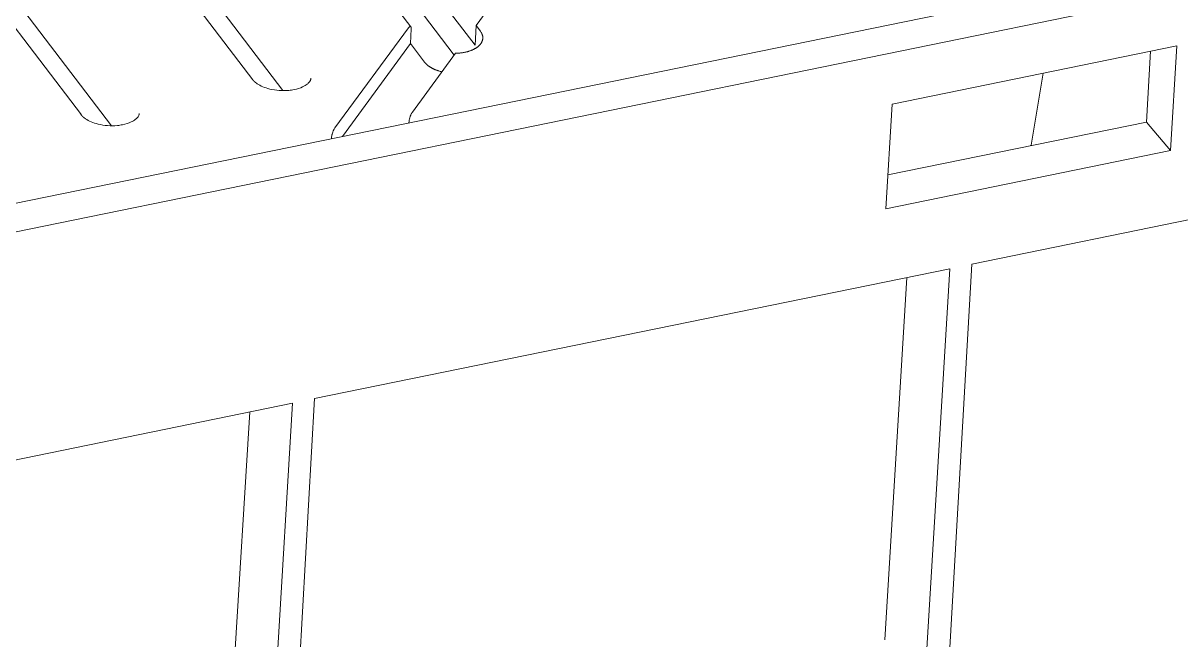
# Model space of a CAD drawing. Header units: millimetres. Extents: x 4267 to 8467, y 166 to 3136.
# Drawn here: x 5313.3 to 5401.8, y 1945.1 to 1992.3 of the extents above; entities that cross this region are included whole.
import ezdxf

# ---------------------------------------------------------------- set-up
doc = ezdxf.new("R2010")
doc.units = ezdxf.units.MM

msp = doc.modelspace()

# ---------------------------------------------------------------- linework, layer by layer
at = {"linetype": 'Continuous', "lineweight": 5}
for p, q in [((5179.907, 1951.377, 326.374), (5598.455, 2037.024, 326.374)), ((5181.357, 1949.472, 326.374), (5599.905, 2035.119, 326.374)), ((5342.909, 1992.049, 326.374), (5310.847, 2034.178, 326.374)), ((5330.833, 1987.981, 326.374), (5303.398, 2024.031, 326.374)), ((5317.705, 1985.295, 326.374), (5295.948, 2013.883, 326.374)), ((5346.227, 1989.878, 326.374), (5331.361, 2009.411, 326.374)), ((5333.125, 1987.158, 326.374), (5318.234, 2006.724, 326.374)), ((5319.997, 1984.471, 326.374), (5305.106, 2004.038, 326.374)), ((5352.728, 1998.734, 326.374), (5347.894, 1992.149, 326.374)), ((5347.818, 1990.628, 326.374), (5345.255, 1993.995, 326.374)), ((5337.105, 1984.311, 326.374), (5342.716, 1991.954, 326.374)), ((5342.934, 1991.898, 326.374), (5342.877, 1990.757, 326.374)), ((5347.894, 1992.149, 326.374), (5347.818, 1990.628, 326.374)), ((5348.225, 1991.714, 326.374), (5347.894, 1992.149, 326.374)), ((5342.877, 1990.757, 326.374), (5337.667, 1983.659, 326.374)), ((5342.877, 1990.757, 326.374), (5343.959, 1989.336, 326.374)), ((5343.03, 1985.523, 326.374), (5346.331, 1990.021, 326.374)), ((5379.72, 1986.125, 326.374), (5401.491, 1990.581, 326.374)), ((5399.179, 1984.758, 326.374), (5399.498, 1990.173, 326.374)), ((5401.491, 1990.581, 326.374), (5401.019, 1982.568, 326.374)), ((5390.35, 1982.998, 326.374), (5391.267, 1988.488, 326.374)), ((5379.247, 1978.113, 326.374), (5379.72, 1986.125, 326.374)), ((5342.766, 1984.703, 326.374), (5342.773, 1984.826, 326.374)), ((5379.4, 1980.71, 326.374), (5399.179, 1984.758, 326.374)), ((5401.019, 1982.568, 326.374), (5399.179, 1984.758, 326.374)), ((5385.821, 1973.875, 326.374), (5434.418, 1983.82, 326.374)), ((5336.841, 1983.49, 326.374), (5336.848, 1983.613, 326.374)), ((5401.019, 1982.568, 326.374), (5379.247, 1978.113, 326.374)), ((5335.545, 1963.588, 326.374), (5384.142, 1973.532, 326.374)), ((5384.142, 1973.532, 326.374), (5379.247, 1892.991, 326.374)), ((5381.222, 1893.395, 326.374), (5385.821, 1973.875, 326.374)), ((5380.855, 1972.859, 326.374), (5379.168, 1945.121, 326.374)), ((5330.947, 1883.108, 326.374), (5335.545, 1963.588, 326.374)), ((5286.373, 1953.526, 326.374), (5333.866, 1963.244, 326.374)), ((5330.579, 1962.571, 326.374), (5328.892, 1934.833, 326.374)), ((5333.866, 1963.244, 326.374), (5328.971, 1882.703, 326.374))]:
    msp.add_line(p, q, dxfattribs=at)
for points in [[(5346.331, 1990.021), (5346.414, 1990.023, 0.005259), (5346.498, 1990.027, 0.00519), (5346.581, 1990.032, 0.005204), (5346.664, 1990.039, 0.005358), (5346.747, 1990.049, 0.00548), (5346.83, 1990.06, 0.005588), (5346.912, 1990.072, 0.005707), (5346.993, 1990.087, 0.005853), (5347.074, 1990.103, 0.006004), (5347.153, 1990.121, 0.006166), (5347.231, 1990.141, 0.006343), (5347.307, 1990.163, 0.006531), (5347.381, 1990.186, 0.00674), (5347.454, 1990.211, 0.006954), (5347.524, 1990.238, 0.007196), (5347.593, 1990.266, 0.007439), (5347.659, 1990.295, 0.007719), (5347.722, 1990.326, 0.007993), (5347.783, 1990.358, 0.008308), (5347.842, 1990.391, 0.008606), (5347.897, 1990.425, 0.008968), (5347.95, 1990.461, 0.009317), (5348, 1990.497, 0.009681), (5348.047, 1990.534, 0.009971), (5348.091, 1990.572, 0.010515), (5348.132, 1990.61, 0.011003), (5348.171, 1990.65, 0.011457), (5348.208, 1990.691, 0.012165), (5348.242, 1990.733, 0.012842), (5348.273, 1990.777, 0.013486), (5348.301, 1990.821, 0.014123), (5348.326, 1990.866, 0.014768), (5348.348, 1990.912, 0.015386), (5348.367, 1990.958, 0.015968), (5348.383, 1991.006, 0.016418), (5348.395, 1991.053, 0.016723), (5348.404, 1991.101, 0.017148), (5348.41, 1991.15, 0.01764), (5348.412, 1991.198, 0.017235), (5348.411, 1991.247, 0.016111), (5348.407, 1991.295, 0.01743), (5348.399, 1991.344, 0.020118), (5348.387, 1991.393, 0.015114), (5348.373, 1991.44, 0.00572), (5348.36, 1991.482, 0.019941), (5348.335, 1991.534, 0.031747), (5348.29, 1991.613, 0.014766), (5348.225, 1991.714, 0.007661)], [(5343.959, 1989.336), (5343.983, 1989.305, 0.008335), (5344.008, 1989.275, 0.007885), (5344.035, 1989.245, 0.007582), (5344.064, 1989.215, 0.007478), (5344.094, 1989.185, 0.007293), (5344.125, 1989.156, 0.007103), (5344.159, 1989.126, 0.006897), (5344.193, 1989.097, 0.006734), (5344.23, 1989.069, 0.006546), (5344.268, 1989.04, 0.006386), (5344.307, 1989.012, 0.006207), (5344.348, 1988.985, 0.006054), (5344.39, 1988.957, 0.005894), (5344.434, 1988.931, 0.005764), (5344.479, 1988.905, 0.005599), (5344.525, 1988.879, 0.005437), (5344.573, 1988.855, 0.005346), (5344.622, 1988.83, 0.005329), (5344.673, 1988.807, 0.005055), (5344.724, 1988.784, 0.004628), (5344.776, 1988.762, 0.00499), (5344.83, 1988.741, 0.005796), (5344.887, 1988.72, 0.004314), (5344.94, 1988.701, 0.001511), (5344.989, 1988.684, 0.005908), (5345.054, 1988.664, 0.009808), (5345.155, 1988.636, 0.004691), (5345.289, 1988.601, 0.002461)], [(5330.779, 1988.035), (5330.785, 1988.026, 0.002114), (5330.792, 1988.018, 0.002053), (5330.798, 1988.01, 0.002027), (5330.805, 1988.002, 0.002042), (5330.811, 1987.994, 0.00204), (5330.818, 1987.985, 0.002036), (5330.825, 1987.977, 0.002027), (5330.832, 1987.969, 0.002027), (5330.84, 1987.961, 0.00202), (5330.847, 1987.952, 0.002019), (5330.855, 1987.944, 0.002012), (5330.863, 1987.935, 0.00201), (5330.871, 1987.927, 0.002003), (5330.879, 1987.918, 0.002001), (5330.887, 1987.91, 0.001993), (5330.895, 1987.901, 0.001991), (5330.904, 1987.893, 0.001983), (5330.912, 1987.884, 0.001981), (5330.921, 1987.876, 0.001973), (5330.93, 1987.867, 0.001972), (5330.939, 1987.859, 0.001963), (5330.949, 1987.85, 0.001959), (5330.958, 1987.841, 0.001953), (5330.968, 1987.832, 0.001954), (5330.978, 1987.824, 0.00194), (5330.988, 1987.815, 0.001924), (5330.998, 1987.806, 0.001935), (5331.008, 1987.797, 0.001975), (5331.019, 1987.789, 0.001904), (5331.03, 1987.78, 0.001765), (5331.041, 1987.771, 0.001958), (5331.052, 1987.762, 0.002353), (5331.064, 1987.753, 0.001743), (5331.075, 1987.745, 0.00053), (5331.085, 1987.737, 0.002511), (5331.098, 1987.727, 0.004292), (5331.12, 1987.712, 0.002031), (5331.148, 1987.692, 0.00105)], [(5317.652, 1985.348), (5317.658, 1985.34, 0.002114), (5317.664, 1985.332, 0.002053), (5317.671, 1985.324, 0.002028), (5317.677, 1985.316, 0.002042), (5317.684, 1985.307, 0.00204), (5317.691, 1985.299, 0.002036), (5317.698, 1985.291, 0.002028), (5317.705, 1985.283, 0.002028), (5317.712, 1985.274, 0.002021), (5317.72, 1985.266, 0.002019), (5317.727, 1985.258, 0.002012), (5317.735, 1985.249, 0.002011), (5317.743, 1985.241, 0.002003), (5317.751, 1985.232, 0.002001), (5317.759, 1985.224, 0.001993), (5317.768, 1985.215, 0.001992), (5317.776, 1985.207, 0.001984), (5317.785, 1985.198, 0.001982), (5317.794, 1985.189, 0.001973), (5317.803, 1985.181, 0.001972), (5317.812, 1985.172, 0.001963), (5317.821, 1985.164, 0.001959), (5317.831, 1985.155, 0.001953), (5317.84, 1985.146, 0.001954), (5317.85, 1985.137, 0.00194), (5317.86, 1985.129, 0.001924), (5317.87, 1985.12, 0.001935), (5317.881, 1985.111, 0.001975), (5317.891, 1985.102, 0.001904), (5317.902, 1985.094, 0.001765), (5317.913, 1985.085, 0.001958), (5317.924, 1985.076, 0.002353), (5317.936, 1985.067, 0.001743), (5317.947, 1985.058, 0.00053), (5317.957, 1985.051, 0.002511), (5317.971, 1985.041, 0.004292), (5317.992, 1985.025, 0.002031), (5318.02, 1985.005, 0.00105)]]:
    msp.add_lwpolyline(points, format="xyb", dxfattribs=at)
for points, knots in [([(5342.716, 1991.955, 326.374), (5342.736, 1991.981, 326.374), (5342.753, 1992.001, 326.374), (5342.774, 1992.023, 326.374), (5342.781, 1992.029, 326.374), (5342.789, 1992.037, 326.374), (5342.793, 1992.04, 326.374), (5342.798, 1992.044, 326.374), (5342.8, 1992.045, 326.374), (5342.801, 1992.046, 326.374), (5342.801, 1992.046, 326.374), (5342.818, 1992.059, 326.374), (5342.832, 1992.067, 326.374), (5342.851, 1992.072, 326.374), (5342.857, 1992.073, 326.374), (5342.866, 1992.074, 326.374), (5342.868, 1992.074, 326.374), (5342.873, 1992.073, 326.374), (5342.875, 1992.073, 326.374), (5342.921, 1992.061, 326.374), (5342.939, 1991.992, 326.374), (5342.934, 1991.898, 326.374)], [0, 0, 0, 0, 0.125, 0.125, 0.1875, 0.1875, 0.21875, 0.234375, 0.242188, 0.242188, 0.25, 0.25, 0.375, 0.375, 0.4375, 0.4375, 0.46875, 0.46875, 0.5, 0.5, 1, 1, 1, 1]), ([(5335.265, 1988.105, 326.374), (5335.265, 1988.104, 326.374), (5335.265, 1988.102, 326.374), (5335.264, 1988.099, 326.374), (5335.264, 1988.095, 326.374), (5335.264, 1988.091, 326.374), (5335.263, 1988.082, 326.374), (5335.261, 1988.069, 326.374), (5335.257, 1988.043, 326.374), (5335.25, 1988.014, 326.374), (5335.232, 1987.961, 326.374), (5335.202, 1987.899, 326.374), (5335.123, 1987.788, 326.374), (5334.967, 1987.633, 326.374), (5334.602, 1987.41, 326.374), (5334.222, 1987.288, 326.374), (5333.98, 1987.238, 326.374)], [0, 0, 0, 0, 0.0014058, 0.002815, 0.0045808, 0.0081288, 0.009911, 0.0188933, 0.0280127, 0.0512958, 0.0632609, 0.1061413, 0.138156, 0.2060903, 0.2933814, 0.4156782, 0.4156782, 0.4156782, 0.4156782]), ([(5333.98, 1987.238, 326.374), (5333.852, 1987.212, 326.374), (5333.249, 1987.12, 326.374), (5332.138, 1987.195, 326.374), (5331.391, 1987.526, 326.374), (5331.148, 1987.692, 326.374)], [0.4156782, 0.4156782, 0.4156782, 0.4156782, 0.4793235, 0.7064299, 0.8936242, 0.8936242, 0.8936242, 0.8936242]), ([(5342.773, 1984.826, 326.374), (5342.779, 1984.92, 326.374), (5342.808, 1985.051, 326.374), (5342.861, 1985.196, 326.374), (5342.863, 1985.203, 326.374), (5342.869, 1985.218, 326.374), (5342.872, 1985.226, 326.374), (5342.882, 1985.249, 326.374), (5342.888, 1985.265, 326.374), (5342.909, 1985.314, 326.374), (5342.925, 1985.347, 326.374), (5342.943, 1985.381, 326.374), (5342.943, 1985.382, 326.374), (5342.944, 1985.384, 326.374), (5342.946, 1985.387, 326.374), (5342.951, 1985.396, 326.374), (5342.955, 1985.404, 326.374), (5342.964, 1985.421, 326.374), (5342.971, 1985.432, 326.374), (5342.993, 1985.47, 326.374), (5343.01, 1985.497, 326.374), (5343.03, 1985.524, 326.374)], [0, 0, 0, 0, 0.5, 0.5, 0.53125, 0.53125, 0.5625, 0.5625, 0.625, 0.625, 0.75, 0.75, 0.757812, 0.757812, 0.765625, 0.78125, 0.8125, 0.8125, 0.875, 0.875, 1, 1, 1, 1]), ([(5320.852, 1984.552, 326.374), (5320.725, 1984.526, 326.374), (5320.122, 1984.434, 326.374), (5319.01, 1984.509, 326.374), (5318.263, 1984.84, 326.374), (5318.02, 1985.005, 326.374)], [0.4156782, 0.4156782, 0.4156782, 0.4156782, 0.4793235, 0.7064299, 0.8936242, 0.8936242, 0.8936242, 0.8936242]), ([(5322.137, 1985.419, 326.374), (5322.137, 1985.418, 326.374), (5322.137, 1985.416, 326.374), (5322.137, 1985.413, 326.374), (5322.136, 1985.409, 326.374), (5322.136, 1985.405, 326.374), (5322.135, 1985.395, 326.374), (5322.134, 1985.383, 326.374), (5322.129, 1985.356, 326.374), (5322.122, 1985.328, 326.374), (5322.104, 1985.275, 326.374), (5322.074, 1985.213, 326.374), (5321.996, 1985.102, 326.374), (5321.839, 1984.947, 326.374), (5321.475, 1984.724, 326.374), (5321.094, 1984.602, 326.374), (5320.852, 1984.552, 326.374)], [0, 0, 0, 0, 0.0014058, 0.002815, 0.0045808, 0.0081288, 0.009911, 0.0188933, 0.0280127, 0.0512958, 0.0632609, 0.1061413, 0.138156, 0.2060903, 0.2933814, 0.4156782, 0.4156782, 0.4156782, 0.4156782]), ([(5337.105, 1984.311, 326.374), (5337.082, 1984.281, 326.374), (5337.06, 1984.246, 326.374), (5337.031, 1984.194, 326.374), (5337.024, 1984.182, 326.374), (5336.986, 1984.107, 326.374), (5336.957, 1984.043, 326.374), (5336.914, 1983.924, 326.374), (5336.898, 1983.874, 326.374), (5336.881, 1983.809, 326.374), (5336.876, 1983.791, 326.374), (5336.859, 1983.716, 326.374), (5336.851, 1983.662, 326.374), (5336.848, 1983.613, 326.374)], [0, 0, 0, 0, 0.1875, 0.1875, 0.25, 0.25, 0.5, 0.5, 0.6875, 0.6875, 0.75, 0.75, 1, 1, 1, 1])]:
    msp.add_open_spline(points, degree=3, knots=knots, dxfattribs=at)
msp.add_open_spline([(5390.341, 1982.949, 326.374), (5390.344, 1982.965, 326.374), (5390.347, 1982.982, 326.374), (5390.35, 1982.998, 326.374)], degree=3, dxfattribs=at)

doc.saveas('drawing.dxf')
